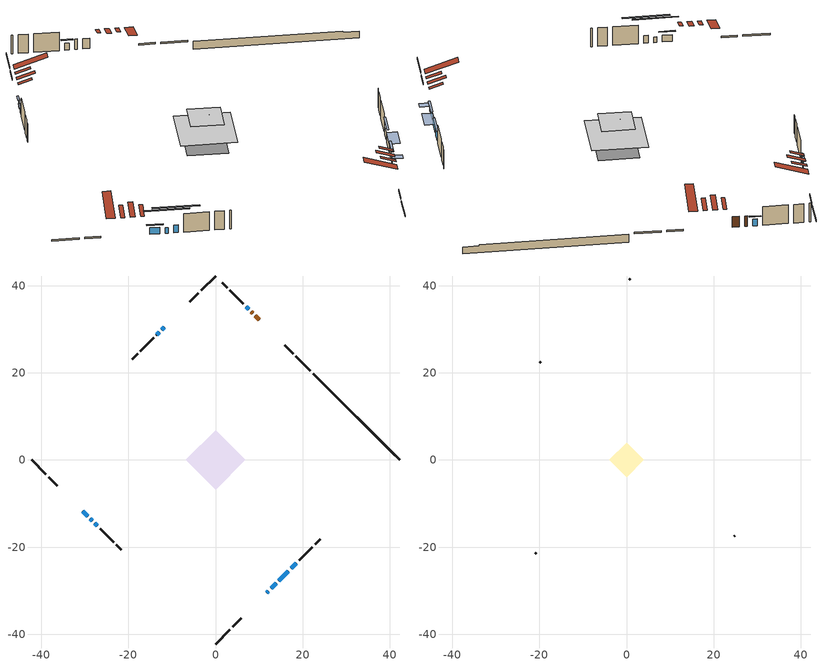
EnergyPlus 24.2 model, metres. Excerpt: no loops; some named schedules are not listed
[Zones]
conditioned space
 floor adiabatic (AdiabaticFloorConstruction): -6.77,0 0,6.77 6.77,0 0,-6.77 z1.53
 floor foundation (Slab1 construction): -4.96,0 0,4.96 4.96,0 0,-4.96 z-1.27
 wall outside (RimJoist1 construction): 0,-42.22 3.27,-38.95 / -42.22,0 -38.95,-3.27 / 0,42.22 -3.27,38.95 / 21.74,20.48 18.47,23.76 z0.31:0.61
 wall outside (RimJoist2 construction): 3.93,-38.3 5.88,-36.34 / -38.3,-3.93 -36.34,-5.88 / -3.93,38.3 -5.88,36.34 / 17.81,24.41 15.86,26.37 z0.31:0.61
 wall outside (AdiabaticWallConstruction 1): 10.01,32.21 9.15,33.07 / 8.5,33.73 8.24,33.99 z0.31:2.34
 wall outside (AdiabaticWallConstruction): 11.73,-30.49 12.09,-30.13 / -28.69,-13.54 -28.32,-13.9 z0.31:1.38; -30.49,-11.73 -29.34,-12.88 / 12.75,-29.48 13.9,-28.32 / 7.58,34.64 7.01,35.22 z0.31:1.63; 14.55,-27.67 16.71,-25.51 / 17.37,-24.86 18.52,-23.7 z0.31:1.83; -11.73,30.49 -12.31,29.92 / -27.67,-14.55 -27.09,-15.13 z0.31:1.84; -12.96,29.26 -13.54,28.68 z0.31:1.43
 wall outside (Wall1 construction): 19.17,-23.05 22.21,-20.01 / -26.44,-15.79 -23.4,-18.82 / -14.2,28.03 -17.23,24.99 / 6.35,35.87 3.32,38.91 z0.31:3.97
 wall outside (Wall2 construction): 22.87,-19.36 24.03,-18.19 / -22.74,-19.48 -21.58,-20.64 / -17.89,24.34 -19.05,23.17 / 2.66,39.56 1.49,40.73 z0.31:3.97
 wall foundation (FoundationWall1 construction): 22.4,19.83,-1.27 22.4,19.83,0.31 40.24,1.98,0.31 40.24,1.98,0.04 42.22,0,0.04 42.22,0,-1.27
 window (WindowConstruction 8): 11.73,-30.49 12.09,-30.13 z0.31:1.38
 window (WindowConstruction 5): -30.49,-11.73 -29.34,-12.88 z0.31:1.63
 window (WindowConstruction 6): 12.75,-29.48 13.9,-28.33 z0.31:1.63
 window (WindowConstruction 7): 7.58,34.64 7.01,35.22 z0.31:1.63
 window (WindowConstruction 9): -28.68,-13.54 -28.33,-13.9 z0.31:1.38
 window (WindowConstruction): 14.55,-27.67 16.71,-25.51 z0.31:1.83
 window (WindowConstruction 1): 17.37,-24.86 18.52,-23.71 z0.31:1.83
 window (WindowConstruction 2): -11.73,30.49 -12.31,29.92 z0.31:1.83
 window (WindowConstruction 3): -12.96,29.26 -13.54,28.68 z0.31:1.43
 window (WindowConstruction 4): -27.67,-14.55 -27.09,-15.13 z0.31:1.83
 door (Door): 10.01,32.21 9.15,33.07 z0.31:2.34
 door (Door 1): 8.5,33.73 8.24,33.98 z0.31:2.34
 ceiling adiabatic (AdiabaticFloorConstruction): 0,-6.77 6.77,0 0,6.77 -6.77,0 z1.53
 roof outside (Roof3 construction): 8.73,-33.49,3.97 6.91,-31.66,4.83 6.42,-32.14,4.83 8.25,-33.97,3.97; -33.49,-8.73,3.97 -31.66,-6.91,4.83 -32.14,-6.42,4.83 -33.97,-8.25,3.97; -8.73,33.49,3.97 -6.91,31.66,4.83 -6.42,32.14,4.83 -8.25,33.97,3.97; 13,29.22,3.97 11.18,27.39,4.83 11.66,26.91,4.83 13.49,28.74,3.97
 roof outside (Roof4 construction): 9.97,-32.25,3.97 7.78,-30.06,5 7.2,-30.64,5 9.39,-32.83,3.97; -32.25,-9.97,3.97 -30.06,-7.78,5 -30.64,-7.2,5 -32.83,-9.39,3.97; -9.97,32.25,3.97 -7.78,30.06,5 -7.2,30.64,5 -9.39,32.83,3.97; 11.77,30.45,3.97 9.58,28.26,5 10.16,27.68,5 12.35,29.88,3.97
 roof outside (Roof5 construction): 11.07,-31.15,3.97 9.38,-29.45,4.77 8.93,-29.9,4.77 10.63,-31.6,3.97; -31.15,-11.07,3.97 -29.45,-9.38,4.77 -29.9,-8.93,4.77 -31.6,-10.63,3.97; -11.07,31.15,3.97 -9.38,29.45,4.77 -8.93,29.9,4.77 -10.63,31.6,3.97; 10.67,31.56,3.97 8.97,29.86,4.77 9.41,29.41,4.77 11.11,31.11,3.97
attic - vented
 floor to conditioned space (Floor1 construction Reversed): -4,0 0,4 4,0 0,-4 z3.97
 floor to conditioned space (Floor2 construction Reversed): -0.96,0 0,0.96 0.96,0 0,-0.96 z3.97
 wall outside (Wall3 construction): 24.69,-17.54 24.87,-17.36 / -20.92,-21.3 -20.74,-21.48 / -19.71,22.51 -19.89,22.34 / 0.84,41.39 0.66,41.57 z0.31:3.97
 roof outside (Roof1 construction): 7.6,-34.63,3.97 3.59,-30.62,5.86 2.54,-31.68,5.86 6.54,-35.68,3.97; -34.63,-7.6,3.97 -30.62,-3.59,5.86 -31.68,-2.54,5.86 -35.68,-6.54,3.97; -7.6,34.63,3.97 -3.59,30.62,5.86 -2.54,31.68,5.86 -6.54,35.68,3.97; 14.14,28.08,3.97 10.14,24.07,5.86 11.19,23.02,5.86 15.2,27.02,3.97
shading: 12.3,-29.92 11.52,-30.7 12.81,-32 13.59,-31.21 z1.68; -28.91,-13.31 -30.92,-11.3 -31.13,-11.51 -29.12,-13.52 z2.24; 14.54,-27.68 12.1,-30.12 12.31,-30.33 14.75,-27.89 z2.54; 6.58,35.65 8.01,34.21 8.22,34.42 6.79,35.86 z2.24; -25.74,-16.49 -31.27,-10.95 -31.48,-11.16 -25.95,-16.7 z5.04; 16.92,-25.3 14.34,-27.88 15.64,-29.17 18.21,-26.59 z2.13; 19.38,-22.84 16.51,-25.72 16.72,-25.93 19.59,-23.05 z3.05; -12.52,29.71 -11.52,30.7 -11.73,30.91 -12.73,29.92 z2.13; -13.75,28.47 -12.75,29.47 -12.96,29.68 -13.96,28.68 z1.73; -24.5,-17.72 -30.26,-11.97 -30.47,-12.18 -24.72,-17.93 z5.49
[Building]
Building 1: Terrain=Suburbs
[Site:Location]
Quebec Intl AP_QC: Latitude {deg}=46.8; Longitude {deg}=-71.38; Time Zone {hr}=-5; Elevation {m}=74; Keep Site Location Information=Yes
[Site:GroundTemperature:Shallow]
0.0108218, -2.24938, -2.43038, -1.3578, 2.94801, 7.23376, 10.9493, 13.303, 13.5029, 11.5886, 7.96783, 3.81355
[Site:WaterMainsTemperature]
Calculation Method=Schedule; Temperature Schedule=mains temperature schedule
[Material] Roughness=Rough; Thermal Absorptance=0.9
Name | Thickness {m} | Conductivity {W/m-K} | Density {kg/m3} | Specific Heat {J/kg-K} | Solar Absorptance | Visible Absorptance
asphalt or fiberglass shingles | 0.00635 | 0.162714 | 1121.4 | 1465.45 | 0.4 | 0.4
ceiling loosefill ins | 0.254 | 0.0480833 | 16.02 | 1046.75 | 0.7 | 0.7
ceiling stud and cavity | 0.1397 | 0.232659 | 65.682 | 1177.47 | 0.7 | 0.7
ceiling stud and cavity 1 | 0.1397 | 0.0938901 | 65.682 | 1177.47 | 0.7 | 0.7
concrete 4.0 in. | 0.1016 | 1.803125 | 2242.8 | 837.4 | 0.7 | 0.7
concrete 8.0 in. | 0.2032 | 1.803125 | 2242.8 | 837.4 | 0.7 | 0.7
door material | 0.04445 | 0.053851 | 512.64 | 1214.23 | 0.7 | 0.7
exterior vertical ins | 0.0883892 | 0.029427 | 32.04 | 1214.23 | 0.7 | 0.7
floor covering | 0.0127 | 0.0433444 | 54.468 | 1339.84 | 0.6 | 0.6
floor rigid ins; wall rigid ins | 0.512978 | 0.029427 | 32.04 | 1214.23 | 0.7 | 0.7
floor stud and cavity | 0.1397 | 1.75129 | 37.0049 | 1207.88 | 0.7 | 0.7
furniture material conditioned space 1 | 0.1524 | 0.115458 | 640.8 | 1214.23 | 0.6 | 0.6
gypsum board | 0.0127 | 0.160291 | 801 | 837.4 | 0.6 | 0.6
gypsum board 1 | 0.0127 | 0.160291 | 801 | 837.4 | 0.7 | 0.7
osb sheathing 0.5 in. | 0.0127 | 0.115458 | 512.64 | 1214.23 | 0.7 | 0.7
osb sheathing 0.75 in. | 0.01905 | 0.115458 | 512.64 | 1214.23 | 0.7 | 0.7
osb sheathing 2.0 in. | 0.0508 | 0.115458 | 512.64 | 1214.23 | 0.7 | 0.7
rim joist rigid ins; roof rigid ins | 0.051816 | 0.029427 | 32.04 | 1214.23 | 0.7 | 0.7
rim joist stud and cavity | 0.0508 | 0.0371023 | 125.044 | 1163.47 | 0.6 | 0.6
rim joist stud and cavity 1 | 0.0508 | 0.137084 | 50.32683 | 1063.81 | 0.6 | 0.6
roof stud and cavity | 0.2032 | 0.136765 | 78.34581 | 1123.46 | 0.7 | 0.7
roof stud and cavity 1 | 0.2032 | 0.136603 | 78.34581 | 1123.46 | 0.7 | 0.7
roof stud and cavity 2 | 0.2032 | 0.45833 | 78.34581 | 1123.46 | 0.7 | 0.7
slab rigid ins | 0.0259096 | 0.029427 | 32.04 | 1214.23 | 0.7 | 0.7
wall stud and cavity | 0.1397 | 0.107797 | 139.0536 | 1170.24 | 0.7 | 0.7
wall stud and cavity 1 | 0.1397 | 0.105926 | 139.0536 | 1170.24 | 0.7 | 0.7
wall stud and cavity 2 | 0.0889 | 6.1454 | 50.32683 | 1063.81 | 0.6 | 0.6
wall stud and cavity 3 | 0.0889 | 0.380278 | 52.3479 | 1209.89 | 0.7 | 0.7
wall stud and cavity 4 | 0.0889 | 0.391764 | 83.0341 | 1211.67 | 0.7 | 0.7
wood siding | 0.0254 | 0.102417 | 544.68 | 1172.36 | 0.4 | 0.4
wood siding 1 | 0.00254 | 0.102417 | 544.68 | 1172.36 | 0.4 | 0.4
wood siding 2; wood siding 3; wood siding 4 | 0.0254 | 0.102417 | 544.68 | 1172.36 | 0.7 | 0.7
[WindowMaterial:SimpleGlazingSystem]
Name | U-Factor {W/m2-K} | Solar Heat Gain Coefficient
WindowMaterial | 2.78903 | 0.63
WindowMaterial 1 | 2.84241 | 0.58
WindowMaterial 2 | 2.85944 | 0.56
WindowMaterial 3 | 2.95767 | 0.57
WindowMaterial 4 | 2.881585 | 0.6
[Construction]
AdiabaticFloorConstruction: floor stud and cavity, floor rigid ins, osb sheathing 0.75 in., floor covering
AdiabaticWallConstruction: wood siding 3, wall rigid ins, wall stud and cavity 3, gypsum board
AdiabaticWallConstruction 1: wood siding 4, wall rigid ins, wall stud and cavity 3, gypsum board
Door; Door 1: door material
Floor1 construction Reversed: gypsum board, ceiling stud and cavity, ceiling loosefill ins
Floor2 construction Reversed: gypsum board, ceiling stud and cavity 1
FoundationWall1 construction: concrete 8.0 in., gypsum board 1
furniture construction conditioned space 1: furniture material conditioned space 1
PartitionWallConstruction: gypsum board, wall stud and cavity 4, gypsum board
RimJoist1 construction: wood siding 2, rim joist rigid ins, osb sheathing 2.0 in., rim joist stud and cavity
RimJoist2 construction: wood siding 2, rim joist stud and cavity 1
Roof1 construction: asphalt or fiberglass shingles
Roof3 construction: asphalt or fiberglass shingles, osb sheathing 0.75 in., roof stud and cavity, gypsum board
Roof4 construction: asphalt or fiberglass shingles, osb sheathing 0.75 in., roof stud and cavity 1, gypsum board
Roof5 construction: asphalt or fiberglass shingles, roof rigid ins, osb sheathing 0.75 in., roof stud and cavity 2, gypsum board
Slab1 construction: slab rigid ins, concrete 4.0 in.
Wall1 construction: wood siding, osb sheathing 0.5 in., wall stud and cavity, gypsum board
Wall2 construction: wood siding, osb sheathing 0.5 in., wall stud and cavity 1, gypsum board
Wall3 construction: wood siding 1, wall stud and cavity 2
WindowConstruction: WindowMaterial
WindowConstruction 1; WindowConstruction 2; WindowConstruction 4: WindowMaterial 1
WindowConstruction 3: WindowMaterial 2
WindowConstruction 5; WindowConstruction 6; WindowConstruction 7: WindowMaterial 3
WindowConstruction 8; WindowConstruction 9: WindowMaterial 4
[Zone] Multiplier=1; Part of Total Floor Area=Yes
Name | Volume {m3}
attic - vented | 10.366
conditioned space | 318.3
[Space]
Name | Zone | Volume {m3}
attic - vented 1 | attic - vented | 10.366
conditioned space 1 | conditioned space | 318.3
[ZoneInfiltration:EffectiveLeakageArea]
infil attic - vented 1: Zone or Space=attic - vented 1; Schedule=Always On Discrete; Effective Air Leakage Area {cm2}=1248.74; Stack Coefficient=0.000385638; Wind Coefficient=1.32681e-05
[ZoneMixing]
whole house fan mix: Zone or Space=attic - vented; Schedule=Always On Continuous; Design Flow Rate Calculation Method=Flow/Zone; Design Flow Rate {m3/s}=0; Source Zone or Space=conditioned space
[SurfaceProperty:ExposedFoundationPerimeter]
Slab1: Exposed Perimeter Calculation Method=TotalExposedPerimeter; Total Exposed Perimeter {m}=28.04
[InternalMass] Zone or ZoneList=conditioned space; Space or SpaceList=conditioned space 1
Name | Construction | Surface Area {m2}
furniture mass conditioned space 1 | furniture construction conditioned space 1 | 56.3762
partition wall mass | PartitionWallConstruction | 140.94
[Lights]
interior lighting: Zone or ZoneList or Space or SpaceList=conditioned space 1; Schedule=interior lighting schedule; Design Level Calculation Method=LightingLevel; Lighting Level {W}=343.2; Return Air Fraction=0; Fraction Radiant=0.6; Fraction Visible=0.2; Fraction Replaceable=1
[People]
occupants: Zone or ZoneList or Space or SpaceList=conditioned space 1; Number of People Schedule=occupants schedule; Number of People Calculation Method=People; Number of People=3; Fraction Radiant=0.314171; Sensible Heat Fraction=0.56303; Activity Level Schedule=occupants activity schedule; Carbon Dioxide Generation Rate {m3/s-W}=0; Enable ASHRAE 55 Comfort Warnings=No; Mean Radiant Temperature Calculation Type=EnclosureAveraged
[ElectricEquipment] Zone or ZoneList or Space or SpaceList=conditioned space 1; Design Level Calculation Method=EquipmentLevel
Name | Schedule | Design Level {W} | Fraction Latent | Fraction Radiant | Fraction Lost
clothes dryer | clothes dryer schedule | 140.772 | 0.015 | 0.081 | 0.85
clothes washer | clothes washer schedule | 32.1985 | 0.03 | 0.162 | 0.7
cooking range | cooking range schedule | 215.147 | 0.08 | 0.432 | 0.2
dishwasher | dishwasher schedule | 66.8632 | 0.3 | 0.18 | 0.4
fridge | fridge schedule | 72.9452 | 0 | 0.6 | 0
mech vent bath fan 0 | mech vent bath fan 0 schedule | 25.1 | 0 | 0 | 1
mech vent house fan | mech vent house fan schedule | 0.95 | 0 | 0 | 1
mech vent house fan cfis | mech vent house fan cfis schedule | 0 | 0 | 0 | 0
mech vent range fan 0 | mech vent range fan 0 schedule | 57 | 0 | 0 | 1
misc plug loads | misc plug loads schedule | 494.7 | 0.045 | 0.513 | 0.1
whole house fan | Always On Discrete | 0 | 0 | 0 | 1
[OtherEquipment] Zone or ZoneList or Space or SpaceList=conditioned space 1; Design Level Calculation Method=EquipmentLevel
Name | Fuel Type | Schedule | Design Level {W} | Fraction Latent | Fraction Radiant | Fraction Lost
clothes dryer 1 | Electricity | clothes dryer schedule | 0 | 0.015 | 0.081 | 0.85
cooking range 1 | Electricity | cooking range schedule | 0 | 0.08 | 0.432 | 0.2
general water use latent | None | general water use schedule | 62.594 | 1 | 0 | 0
general water use sensible | None | general water use schedule | -61.6891 | 0 | 0.6 | 0
mech vent house fan latent load | None | Always On Discrete | 0 | 1 | 0 | 0
mech vent house fan sensible load | None | Always On Discrete | 0 | 0 | 0 | 0
water heater energy adjustment1 | Electricity | Always On Discrete | 0.01 | 0 | 0 | 1
[ZoneInfiltration:DesignFlowRate] Zone or ZoneList or Space or SpaceList=conditioned space 1; Schedule=Always On Discrete; Design Flow Rate Calculation Method=Flow/Zone; Design Flow Rate {m3/s}=0
infil flow; natural vent flow; whole house fan flow
[Foundation:Kiva]
Foundation Kiva 1: Initial Indoor Air Temperature {C}=18; Wall Height Above Grade {m}=0.309982; Wall Depth Below Slab {m}=0.2032; Custom Block Material Name 1=exterior vertical ins; Custom Block Depth 1 {m}=1.57999; Custom Block X Position 1 {m}=0.2159; Custom Block Z Position 1 {m}=0
[Foundation:Kiva:Settings]
Soil Conductivity {W/m-K}=0.849921; Soil Density {kg/m3}=1842.3; Soil Specific Heat {J/kg-K}=418.7; Ground Solar Absorptivity=0.9; Ground Thermal Absorptivity=0.9; Ground Surface Roughness {m}=0.03; Far-Field Width {m}=40; Deep-Ground Boundary Condition=ZeroFlux; Deep-Ground Depth {m}=40; Minimum Cell Dimension {m}=0.2; Maximum Cell Growth Coefficient=3; Simulation Timestep=Timestep
[Exterior:Lights]
exterior lighting: Schedule=exterior lighting schedule; Design Level {W}=75.6
[Schedule:Constant]
Name | Hourly Value
Always On Continuous; mech vent house fan schedule; mech vent house fan cfis schedule; Always On Discrete | 1
occupants activity schedule | 117.228
fridge schedule | 0
[Schedule:Week:Daily]
interior lighting schedule Week Rule - Jan1-Jan27: interior lighting schedule day, interior lighting schedule day, interior lighting schedule day, interior lighting schedule day, interior lighting schedule day, interior lighting schedule day, interior lighting schedule day, interior lighting schedule default day, interior lighting schedule default day, interior lighting schedule default day, interior lighting schedule default day, interior lighting schedule default day
interior lighting schedule Week Rule - Jan28-Feb3: interior lighting schedule day, interior lighting schedule day, interior lighting schedule day, interior lighting schedule day, interior lighting schedule day 1, interior lighting schedule day 1, interior lighting schedule day 1, interior lighting schedule default day, interior lighting schedule default day, interior lighting schedule default day, interior lighting schedule default day, interior lighting schedule default day
interior lighting schedule Week Rule - Feb4-Feb24: interior lighting schedule day 1, interior lighting schedule day 1, interior lighting schedule day 1, interior lighting schedule day 1, interior lighting schedule day 1, interior lighting schedule day 1, interior lighting schedule day 1, interior lighting schedule default day, interior lighting schedule default day, interior lighting schedule default day, interior lighting schedule default day, interior lighting schedule default day
interior lighting schedule Week Rule - Feb25-Mar3: interior lighting schedule day 1, interior lighting schedule day 1, interior lighting schedule day 1, interior lighting schedule day 1, interior lighting schedule day 2, interior lighting schedule day 2, interior lighting schedule day 2, interior lighting schedule default day, interior lighting schedule default day, interior lighting schedule default day, interior lighting schedule default day, interior lighting schedule default day
interior lighting schedule Week Rule - Mar4-Mar31: interior lighting schedule day 2, interior lighting schedule day 2, interior lighting schedule day 2, interior lighting schedule day 2, interior lighting schedule day 2, interior lighting schedule day 2, interior lighting schedule day 2, interior lighting schedule default day, interior lighting schedule default day, interior lighting schedule default day, interior lighting schedule default day, interior lighting schedule default day
interior lighting schedule Week Rule - Apr1-Apr28: interior lighting schedule day 3, interior lighting schedule day 3, interior lighting schedule day 3, interior lighting schedule day 3, interior lighting schedule day 3, interior lighting schedule day 3, interior lighting schedule day 3, interior lighting schedule default day, interior lighting schedule default day, interior lighting schedule default day, interior lighting schedule default day, interior lighting schedule default day
interior lighting schedule Week Rule - Apr29-May5: interior lighting schedule day 3, interior lighting schedule day 3, interior lighting schedule day 4, interior lighting schedule day 4, interior lighting schedule day 4, interior lighting schedule day 4, interior lighting schedule day 4, interior lighting schedule default day, interior lighting schedule default day, interior lighting schedule default day, interior lighting schedule default day, interior lighting schedule default day
interior lighting schedule Week Rule - May6-May26: interior lighting schedule day 4, interior lighting schedule day 4, interior lighting schedule day 4, interior lighting schedule day 4, interior lighting schedule day 4, interior lighting schedule day 4, interior lighting schedule day 4, interior lighting schedule default day, interior lighting schedule default day, interior lighting schedule default day, interior lighting schedule default day, interior lighting schedule default day
interior lighting schedule Week Rule - May27-Jun2: interior lighting schedule day 4, interior lighting schedule day 4, interior lighting schedule day 4, interior lighting schedule day 4, interior lighting schedule day 4, interior lighting schedule day 5, interior lighting schedule day 5, interior lighting schedule default day, interior lighting schedule default day, interior lighting schedule default day, interior lighting schedule default day, interior lighting schedule default day
interior lighting schedule Week Rule - Jun3-Jun30: interior lighting schedule day 5, interior lighting schedule day 5, interior lighting schedule day 5, interior lighting schedule day 5, interior lighting schedule day 5, interior lighting schedule day 5, interior lighting schedule day 5, interior lighting schedule default day, interior lighting schedule default day, interior lighting schedule default day, interior lighting schedule default day, interior lighting schedule default day
interior lighting schedule Week Rule - Jul1-Jul28: interior lighting schedule day 6, interior lighting schedule day 6, interior lighting schedule day 6, interior lighting schedule day 6, interior lighting schedule day 6, interior lighting schedule day 6, interior lighting schedule day 6, interior lighting schedule default day, interior lighting schedule default day, interior lighting schedule default day, interior lighting schedule default day, interior lighting schedule default day
interior lighting schedule Week Rule - Jul29-Aug4: interior lighting schedule day 6, interior lighting schedule day 6, interior lighting schedule day 6, interior lighting schedule day 7, interior lighting schedule day 7, interior lighting schedule day 7, interior lighting schedule day 7, interior lighting schedule default day, interior lighting schedule default day, interior lighting schedule default day, interior lighting schedule default day, interior lighting schedule default day
interior lighting schedule Week Rule - Aug5-Aug25: interior lighting schedule day 7, interior lighting schedule day 7, interior lighting schedule day 7, interior lighting schedule day 7, interior lighting schedule day 7, interior lighting schedule day 7, interior lighting schedule day 7, interior lighting schedule default day, interior lighting schedule default day, interior lighting schedule default day, interior lighting schedule default day, interior lighting schedule default day
interior lighting schedule Week Rule - Aug26-Sep1: interior lighting schedule day 7, interior lighting schedule day 7, interior lighting schedule day 7, interior lighting schedule day 7, interior lighting schedule day 7, interior lighting schedule day 7, interior lighting schedule day 8, interior lighting schedule default day, interior lighting schedule default day, interior lighting schedule default day, interior lighting schedule default day, interior lighting schedule default day
interior lighting schedule Week Rule - Sep2-Sep29: interior lighting schedule day 8, interior lighting schedule day 8, interior lighting schedule day 8, interior lighting schedule day 8, interior lighting schedule day 8, interior lighting schedule day 8, interior lighting schedule day 8, interior lighting schedule default day, interior lighting schedule default day, interior lighting schedule default day, interior lighting schedule default day, interior lighting schedule default day
interior lighting schedule Week Rule - Sep30-Oct6: interior lighting schedule day 8, interior lighting schedule day 9, interior lighting schedule day 9, interior lighting schedule day 9, interior lighting schedule day 9, interior lighting schedule day 9, interior lighting schedule day 9, interior lighting schedule default day, interior lighting schedule default day, interior lighting schedule default day, interior lighting schedule default day, interior lighting schedule default day
interior lighting schedule Week Rule - Oct7-Oct27: interior lighting schedule day 9, interior lighting schedule day 9, interior lighting schedule day 9, interior lighting schedule day 9, interior lighting schedule day 9, interior lighting schedule day 9, interior lighting schedule day 9, interior lighting schedule default day, interior lighting schedule default day, interior lighting schedule default day, interior lighting schedule default day, interior lighting schedule default day
interior lighting schedule Week Rule - Oct28-Nov3: interior lighting schedule day 9, interior lighting schedule day 9, interior lighting schedule day 9, interior lighting schedule day 9, interior lighting schedule day 10, interior lighting schedule day 10, interior lighting schedule day 10, interior lighting schedule default day, interior lighting schedule default day, interior lighting schedule default day, interior lighting schedule default day, interior lighting schedule default day
interior lighting schedule Week Rule - Nov4-Nov24: interior lighting schedule day 10, interior lighting schedule day 10, interior lighting schedule day 10, interior lighting schedule day 10, interior lighting schedule day 10, interior lighting schedule day 10, interior lighting schedule day 10, interior lighting schedule default day, interior lighting schedule default day, interior lighting schedule default day, interior lighting schedule default day, interior lighting schedule default day
interior lighting schedule Week Rule - Nov25-Dec1: interior lighting schedule day 10, interior lighting schedule day 10, interior lighting schedule day 10, interior lighting schedule day 10, interior lighting schedule day 10, interior lighting schedule day 10, interior lighting schedule day 11, interior lighting schedule default day, interior lighting schedule default day, interior lighting schedule default day, interior lighting schedule default day, interior lighting schedule default day
interior lighting schedule Week Rule - Dec2-Dec31: interior lighting schedule day 11, interior lighting schedule day 11, interior lighting schedule day 11, interior lighting schedule day 11, interior lighting schedule day 11, interior lighting schedule day 11, interior lighting schedule day 11, interior lighting schedule default day, interior lighting schedule default day, interior lighting schedule default day, interior lighting schedule default day, interior lighting schedule default day
occupants schedule Week Rule - Jan1-Dec31: occupants schedule day, occupants schedule day, occupants schedule day, occupants schedule day, occupants schedule day, occupants schedule day, occupants schedule day, occupants schedule default day, occupants schedule default day, occupants schedule default day, occupants schedule default day, occupants schedule default day
clothes dryer schedule Week Rule - Jan1-Dec31: clothes dryer schedule day, clothes dryer schedule day, clothes dryer schedule day, clothes dryer schedule day, clothes dryer schedule day, clothes dryer schedule day, clothes dryer schedule day, clothes dryer schedule default day, clothes dryer schedule default day, clothes dryer schedule default day, clothes dryer schedule default day, clothes dryer schedule default day
clothes washer schedule Week Rule - Jan1-Dec31: clothes washer schedule day, clothes washer schedule day, clothes washer schedule day, clothes washer schedule day, clothes washer schedule day, clothes washer schedule day, clothes washer schedule day, clothes washer schedule default day, clothes washer schedule default day, clothes washer schedule default day, clothes washer schedule default day, clothes washer schedule default day
cooking range schedule Week Rule - Jan1-Dec31: cooking range schedule day, cooking range schedule day, cooking range schedule day, cooking range schedule day, cooking range schedule day, cooking range schedule day, cooking range schedule day, cooking range schedule default day, cooking range schedule default day, cooking range schedule default day, cooking range schedule default day, cooking range schedule default day
dishwasher schedule Week Rule - Jan1-Dec31: dishwasher schedule day, dishwasher schedule day, dishwasher schedule day, dishwasher schedule day, dishwasher schedule day, dishwasher schedule day, dishwasher schedule day, dishwasher schedule default day, dishwasher schedule default day, dishwasher schedule default day, dishwasher schedule default day, dishwasher schedule default day
mech vent bath fan 0 schedule Week Rule - Jan1-Dec31: mech vent bath fan 0 schedule day, mech vent bath fan 0 schedule day, mech vent bath fan 0 schedule day, mech vent bath fan 0 schedule day, mech vent bath fan 0 schedule day, mech vent bath fan 0 schedule day, mech vent bath fan 0 schedule day, mech vent bath fan 0 schedule default day, mech vent bath fan 0 schedule default day, mech vent bath fan 0 schedule default day, mech vent bath fan 0 schedule default day, mech vent bath fan 0 schedule default day
mech vent range fan 0 schedule Week Rule - Jan1-Dec31: mech vent range fan 0 schedule day, mech vent range fan 0 schedule day, mech vent range fan 0 schedule day, mech vent range fan 0 schedule day, mech vent range fan 0 schedule day, mech vent range fan 0 schedule day, mech vent range fan 0 schedule day, mech vent range fan 0 schedule default day, mech vent range fan 0 schedule default day, mech vent range fan 0 schedule default day, mech vent range fan 0 schedule default day, mech vent range fan 0 schedule default day
misc plug loads schedule Week Rule - Jan1-Dec31: misc plug loads schedule day, misc plug loads schedule day, misc plug loads schedule day, misc plug loads schedule day, misc plug loads schedule day, misc plug loads schedule day, misc plug loads schedule day, misc plug loads schedule default day, misc plug loads schedule default day, misc plug loads schedule default day, misc plug loads schedule default day, misc plug loads schedule default day
general water use schedule Week Rule - Jan1-Dec31: general water use schedule day, general water use schedule day, general water use schedule day, general water use schedule day, general water use schedule day, general water use schedule day, general water use schedule day, general water use schedule default day, general water use schedule default day, general water use schedule default day, general water use schedule default day, general water use schedule default day
exterior lighting schedule Week Rule - Jan1-Jan27: exterior lighting schedule day, exterior lighting schedule day, exterior lighting schedule day, exterior lighting schedule day, exterior lighting schedule day, exterior lighting schedule day, exterior lighting schedule day, exterior lighting schedule default day, exterior lighting schedule default day, exterior lighting schedule default day, exterior lighting schedule default day, exterior lighting schedule default day
exterior lighting schedule Week Rule - Jan28-Feb3: exterior lighting schedule day, exterior lighting schedule day, exterior lighting schedule day, exterior lighting schedule day, exterior lighting schedule day 1, exterior lighting schedule day 1, exterior lighting schedule day 1, exterior lighting schedule default day, exterior lighting schedule default day, exterior lighting schedule default day, exterior lighting schedule default day, exterior lighting schedule default day
exterior lighting schedule Week Rule - Feb4-Feb24: exterior lighting schedule day 1, exterior lighting schedule day 1, exterior lighting schedule day 1, exterior lighting schedule day 1, exterior lighting schedule day 1, exterior lighting schedule day 1, exterior lighting schedule day 1, exterior lighting schedule default day, exterior lighting schedule default day, exterior lighting schedule default day, exterior lighting schedule default day, exterior lighting schedule default day
exterior lighting schedule Week Rule - Feb25-Mar3: exterior lighting schedule day 1, exterior lighting schedule day 1, exterior lighting schedule day 1, exterior lighting schedule day 1, exterior lighting schedule day 2, exterior lighting schedule day 2, exterior lighting schedule day 2, exterior lighting schedule default day, exterior lighting schedule default day, exterior lighting schedule default day, exterior lighting schedule default day, exterior lighting schedule default day
exterior lighting schedule Week Rule - Mar4-Mar31: exterior lighting schedule day 2, exterior lighting schedule day 2, exterior lighting schedule day 2, exterior lighting schedule day 2, exterior lighting schedule day 2, exterior lighting schedule day 2, exterior lighting schedule day 2, exterior lighting schedule default day, exterior lighting schedule default day, exterior lighting schedule default day, exterior lighting schedule default day, exterior lighting schedule default day
exterior lighting schedule Week Rule - Apr1-Apr28: exterior lighting schedule day 3, exterior lighting schedule day 3, exterior lighting schedule day 3, exterior lighting schedule day 3, exterior lighting schedule day 3, exterior lighting schedule day 3, exterior lighting schedule day 3, exterior lighting schedule default day, exterior lighting schedule default day, exterior lighting schedule default day, exterior lighting schedule default day, exterior lighting schedule default day
exterior lighting schedule Week Rule - Apr29-May5: exterior lighting schedule day 3, exterior lighting schedule day 3, exterior lighting schedule day 4, exterior lighting schedule day 4, exterior lighting schedule day 4, exterior lighting schedule day 4, exterior lighting schedule day 4, exterior lighting schedule default day, exterior lighting schedule default day, exterior lighting schedule default day, exterior lighting schedule default day, exterior lighting schedule default day
exterior lighting schedule Week Rule - May6-May26: exterior lighting schedule day 4, exterior lighting schedule day 4, exterior lighting schedule day 4, exterior lighting schedule day 4, exterior lighting schedule day 4, exterior lighting schedule day 4, exterior lighting schedule day 4, exterior lighting schedule default day, exterior lighting schedule default day, exterior lighting schedule default day, exterior lighting schedule default day, exterior lighting schedule default day
exterior lighting schedule Week Rule - May27-Jun2: exterior lighting schedule day 4, exterior lighting schedule day 4, exterior lighting schedule day 4, exterior lighting schedule day 4, exterior lighting schedule day 4, exterior lighting schedule day 5, exterior lighting schedule day 5, exterior lighting schedule default day, exterior lighting schedule default day, exterior lighting schedule default day, exterior lighting schedule default day, exterior lighting schedule default day
exterior lighting schedule Week Rule - Jun3-Jun30: exterior lighting schedule day 5, exterior lighting schedule day 5, exterior lighting schedule day 5, exterior lighting schedule day 5, exterior lighting schedule day 5, exterior lighting schedule day 5, exterior lighting schedule day 5, exterior lighting schedule default day, exterior lighting schedule default day, exterior lighting schedule default day, exterior lighting schedule default day, exterior lighting schedule default day
exterior lighting schedule Week Rule - Jul1-Jul28: exterior lighting schedule day 6, exterior lighting schedule day 6, exterior lighting schedule day 6, exterior lighting schedule day 6, exterior lighting schedule day 6, exterior lighting schedule day 6, exterior lighting schedule day 6, exterior lighting schedule default day, exterior lighting schedule default day, exterior lighting schedule default day, exterior lighting schedule default day, exterior lighting schedule default day
exterior lighting schedule Week Rule - Jul29-Aug4: exterior lighting schedule day 6, exterior lighting schedule day 6, exterior lighting schedule day 6, exterior lighting schedule day 7, exterior lighting schedule day 7, exterior lighting schedule day 7, exterior lighting schedule day 7, exterior lighting schedule default day, exterior lighting schedule default day, exterior lighting schedule default day, exterior lighting schedule default day, exterior lighting schedule default day
[Schedule:Year]
interior lighting schedule: interior lighting schedule Week Rule - Jan1-Jan27, 1, 1, 1, 27, interior lighting schedule Week Rule - Jan28-Feb3, 1, 28, 2, 3, interior lighting schedule Week Rule - Feb4-Feb24, 2, 4, 2, 24, interior lighting schedule Week Rule - Feb25-Mar3, 2, 25, 3, 3, interior lighting schedule Week Rule - Mar4-Mar31, 3, 4, 3, 31, interior lighting schedule Week Rule - Apr1-Apr28, 4, 1, 4, 28, interior lighting schedule Week Rule - Apr29-May5, 4, 29, 5, 5, interior lighting schedule Week Rule - May6-May26, 5, 6, 5, 26, interior lighting schedule Week Rule - May27-Jun2, 5, 27, 6, 2, interior lighting schedule Week Rule - Jun3-Jun30, 6, 3, 6, 30, interior lighting schedule Week Rule - Jul1-Jul28, 7, 1, 7, 28, interior lighting schedule Week Rule - Jul29-Aug4, 7, 29, 8, 4, interior lighting schedule Week Rule - Aug5-Aug25, 8, 5, 8, 25, interior lighting schedule Week Rule - Aug26-Sep1, 8, 26, 9, 1, interior lighting schedule Week Rule - Sep2-Sep29, 9, 2, 9, 29, interior lighting schedule Week Rule - Sep30-Oct6, 9, 30, 10, 6, interior lighting schedule Week Rule - Oct7-Oct27, 10, 7, 10, 27, interior lighting schedule Week Rule - Oct28-Nov3, 10, 28, 11, 3, interior lighting schedule Week Rule - Nov4-Nov24, 11, 4, 11, 24, interior lighting schedule Week Rule - Nov25-Dec1, 11, 25, 12, 1, interior lighting schedule Week Rule - Dec2-Dec31, 12, 2, 12, 31
occupants schedule: occupants schedule Week Rule - Jan1-Dec31, 1, 1, 12, 31
clothes dryer schedule: clothes dryer schedule Week Rule - Jan1-Dec31, 1, 1, 12, 31
clothes washer schedule: clothes washer schedule Week Rule - Jan1-Dec31, 1, 1, 12, 31
cooking range schedule: cooking range schedule Week Rule - Jan1-Dec31, 1, 1, 12, 31
dishwasher schedule: dishwasher schedule Week Rule - Jan1-Dec31, 1, 1, 12, 31
mech vent bath fan 0 schedule: mech vent bath fan 0 schedule Week Rule - Jan1-Dec31, 1, 1, 12, 31
mech vent range fan 0 schedule: mech vent range fan 0 schedule Week Rule - Jan1-Dec31, 1, 1, 12, 31
misc plug loads schedule: misc plug loads schedule Week Rule - Jan1-Dec31, 1, 1, 12, 31
general water use schedule: general water use schedule Week Rule - Jan1-Dec31, 1, 1, 12, 31
exterior lighting schedule: exterior lighting schedule Week Rule - Jan1-Jan27, 1, 1, 1, 27, exterior lighting schedule Week Rule - Jan28-Feb3, 1, 28, 2, 3, exterior lighting schedule Week Rule - Feb4-Feb24, 2, 4, 2, 24, exterior lighting schedule Week Rule - Feb25-Mar3, 2, 25, 3, 3, exterior lighting schedule Week Rule - Mar4-Mar31, 3, 4, 3, 31, exterior lighting schedule Week Rule - Apr1-Apr28, 4, 1, 4, 28, exterior lighting schedule Week Rule - Apr29-May5, 4, 29, 5, 5, exterior lighting schedule Week Rule - May6-May26, 5, 6, 5, 26, exterior lighting schedule Week Rule - May27-Jun2, 5, 27, 6, 2, exterior lighting schedule Week Rule - Jun3-Jun30, 6, 3, 6, 30, exterior lighting schedule Week Rule - Jul1-Jul28, 7, 1, 7, 28, exterior lighting schedule Week Rule - Jul29-Aug4, 7, 29, 8, 4, exterior lighting schedule Week Rule - Aug5-Aug25, 8, 5, 8, 25, exterior lighting schedule Week Rule - Aug26-Sep1, 8, 26, 9, 1, exterior lighting schedule Week Rule - Sep2-Sep29, 9, 2, 9, 29, exterior lighting schedule Week Rule - Sep30-Oct6, 9, 30, 10, 6, exterior lighting schedule Week Rule - Oct7-Oct27, 10, 7, 10, 27, exterior lighting schedule Week Rule - Oct28-Nov3, 10, 28, 11, 3, exterior lighting schedule Week Rule - Nov4-Nov24, 11, 4, 11, 24, exterior lighting schedule Week Rule - Nov25-Dec1, 11, 25, 12, 1, exterior lighting schedule Week Rule - Dec2-Dec31, 12, 2, 12, 31
[Schedule:Compact]
mains temperature schedule: Through: 01/01, For: AllDays, Until: 24:00, 5.175, Through: 01/02, For: AllDays, Until: 24:00, 5.10167, Through: 01/03, For: AllDays, Until: 24:00, 5.02889, Through: 01/04, For: AllDays, Until: 24:00, 4.95778, Through: 01/05, For: AllDays, Until: 24:00, 4.88778, Through: 01/06, For: AllDays, Until: 24:00, 4.81833, Through: 01/07, For: AllDays, Until: 24:00, 4.75056, Through: 01/08, For: AllDays, Until: 24:00, 4.68389, Through: 01/09, For: AllDays, Until: 24:00, 4.61833, Through: 01/10, For: AllDays, Until: 24:00, 4.55389, Through: 01/11, For: AllDays, Until: 24:00, 4.49056, Through: 01/12, For: AllDays, Until: 24:00, 4.42889, Through: 01/13, For: AllDays, Until: 24:00, 4.36778, Through: 01/14, For: AllDays, Until: 24:00, 4.30889, Through: 01/15, For: AllDays, Until: 24:00, 4.25056, Through: 01/16, For: AllDays, Until: 24:00, 4.19389, Through: 01/17, For: AllDays, Until: 24:00, 4.13833, Through: 01/18, For: AllDays, Until: 24:00, 4.08444, Through: 01/19, For: AllDays, Until: 24:00, 4.03167, Through: 01/20, For: AllDays, Until: 24:00, 3.98056, Through: 01/21, For: AllDays, Until: 24:00, 3.93056, Through: 01/22, For: AllDays, Until: 24:00, 3.88222, Through: 01/23, For: AllDays, Until: 24:00, 3.835, Through: 01/24, For: AllDays, Until: 24:00, 3.78944, Through: 01/25, For: AllDays, Until: 24:00, 3.74556, Through: 01/26, For: AllDays, Until: 24:00, 3.70278, Through: 01/27, For: AllDays, Until: 24:00, 3.66167, Through: 01/28, For: AllDays, Until: 24:00, 3.62167, Through: 01/29, For: AllDays, Until: 24:00, 3.58389, Through: 01/30, For: AllDays, Until: 24:00, 3.54722, Through: 01/31, For: AllDays, Until: 24:00, 3.51167, Through: 02/01, For: AllDays, Until: 24:00, 3.47833, Through: 02/02, For: AllDays, Until: 24:00, 3.44611, Through: 02/03, For: AllDays, Until: 24:00, 3.41556, Through: 02/04, For: AllDays, Until: 24:00, 3.38667, Through: 02/05, For: AllDays, Until: 24:00, 3.35944, Through: 02/06, For: AllDays, Until: 24:00, 3.33389, Through: 02/07, For: AllDays, Until: 24:00, 3.30944, Through: 02/08, For: AllDays, Until: 24:00, 3.28667, Through: 02/09, For: AllDays, Until: 24:00, 3.26611, Through: 02/10, For: AllDays, Until: 24:00, 3.24667, Through: 02/11, For: AllDays, Until: 24:00, 3.22889, Through: 02/12, For: AllDays, Until: 24:00, 3.21278, Through: 02/13, For: AllDays, Until: 24:00, 3.19833, Through: 02/14, For: AllDays, Until: 24:00, 3.18556, Through: 02/15, For: AllDays, Until: 24:00, 3.17389, Through: 02/16, For: AllDays, Until: 24:00, 3.16444, Through: 02/17, For: AllDays, Until: 24:00, 3.15667, Through: 02/18, For: AllDays, Until: 24:00, 3.15056, Through: 02/19, For: AllDays, Until: 24:00, 3.14556, Through: 02/20, For: AllDays, Until: 24:00, 3.14278, Through: 02/21, For: AllDays, Until: 24:00, 3.14111, Through: 02/22, For: AllDays, Until: 24:00, 3.14167, Through: 02/23, For: AllDays, Until: 24:00, 3.14333, Through: 02/24, For: AllDays, Until: 24:00, 3.14722, Through: 02/25, For: AllDays, Until: 24:00, 3.15222, Through: 02/26, For: AllDays, Until: 24:00, 3.15944, Through: 02/27, For: AllDays, Until: 24:00, 3.16778, Through: 02/28, For: AllDays, Until: 24:00, 3.17778, Through: 03/01, For: AllDays, Until: 24:00, 3.18944, Through: 03/02, For: AllDays, Until: 24:00, 3.20333, Through: 03/03, For: AllDays, Until: 24:00, 3.21833, Through: 03/04, For: AllDays, Until: 24:00, 3.235, Through: 03/05, For: AllDays, Until: 24:00, 3.25333, Through: 03/06, For: AllDays, Until: 24:00, 3.27333, Through: 03/07, For: AllDays, Until: 24:00, 3.29444, Through: 03/08, For: AllDays, Until: 24:00, 3.31778, Through: 03/09, For: AllDays, Until: 24:00, 3.34222, Through: 03/10, For: AllDays, Until: 24:00, 3.36889, Through: 03/11, For: AllDays, Until: 24:00, 3.39667, Through: 03/12, For: AllDays, Until: 24:00, 3.42611, Through: 03/13, For: AllDays, Until: 24:00, 3.45722, Through: 03/14, For: AllDays, Until: 24:00, 3.49, Through: 03/15, For: AllDays, Until: 24:00, 3.52389, Through: 03/16, For: AllDays, Until: 24:00, 3.55944, Through: 03/17, For: AllDays, Until: 24:00, 3.59667, Through: 03/18, For: AllDays, Until: 24:00, 3.63556, Through: 03/19, For: AllDays, Until: 24:00, 3.67556, Through: 03/20, For: AllDays, Until: 24:00, 3.71722, Through: 03/21, For: AllDays, Until: 24:00, 3.76056, Through: 03/22, For: AllDays, Until: 24:00, 3.80556, Through: 03/23, For: AllDays, Until: 24:00, 3.85111, Through: 03/24, For: AllDays, Until: 24:00, 3.89889, Through: 03/25, For: AllDays, Until: 24:00, 3.94778, Through: 03/26, For: AllDays, Until: 24:00, 3.99833, Through: 03/27, For: AllDays, Until: 24:00, 4.05, Through: 03/28, For: AllDays, Until: 24:00, 4.10333, Through: 03/29, For: AllDays, Until: 24:00, 4.15778, Through: 03/30, For: AllDays, Until: 24:00, 4.21333, Through: 03/31, For: AllDays, Until: 24:00, 4.27056, Through: 04/01, For: AllDays, Until: 24:00, 4.32944, Through: 04/02, For: AllDays, Until: 24:00, 4.38889, Through: 04/03, For: AllDays, Until: 24:00, 4.45, Through: 04/04, For: AllDays, Until: 24:00, 4.51222, Through: 04/05, For: AllDays, Until: 24:00, 4.57611, Through: 04/06, For: AllDays, Until: 24:00, 4.64056, Through: 04/07, For: AllDays, Until: 24:00, 4.70667, Through: 04/08, For: AllDays, Until: 24:00, 4.77389, Through: 04/09, For: AllDays, Until: 24:00, 4.84222, Through: 04/10, For: AllDays, Until: 24:00, 4.91167, Through: 04/11, For: AllDays, Until: 24:00, 4.98278, Through: 04/12, For: AllDays, Until: 24:00, 5.05444, Through: 04/13, For: AllDays, Until: 24:00, 5.12722, Through: 04/14, For: AllDays, Until: 24:00, 5.20111, Through: 04/15, For: AllDays, Until: 24:00, 5.27611, Through: 04/16, For: AllDays, Until: 24:00, 5.35167, Through: 04/17, For: AllDays, Until: 24:00, 5.42889, Through: 04/18, For: AllDays, Until: 24:00, 5.50667, Through: 04/19, For: AllDays, Until: 24:00, 5.58556, Through: 04/20, For: AllDays, Until: 24:00, 5.665, Through: 04/21, For: AllDays, Until: 24:00, 5.74611, Through: 04/22, For: AllDays, Until: 24:00, 5.82722, Through: 04/23, For: AllDays, Until: 24:00, 5.91, Through: 04/24, For: AllDays, Until: 24:00, 5.99278, Through: 04/25, For: AllDays, Until: 24:00, 6.07722, Through: 04/26, For: AllDays, Until: 24:00, 6.16167, Through: 04/27, For: AllDays, Until: 24:00, 6.24722, Through: 04/28, For: AllDays, Until: 24:00, 6.33389, Through: 04/29, For: AllDays, Until: 24:00, 6.42056, Through: 04/30, For: AllDays, Until: 24:00, 6.50833, Through: 05/01, For: AllDays, Until: 24:00, 6.59667, Through: 05/02, For: AllDays, Until: 24:00, 6.68556, Through: 05/03, For: AllDays, Until: 24:00, 6.775, Through: 05/04, For: AllDays, Until: 24:00, 6.86556, Through: 05/05, For: AllDays, Until: 24:00, 6.95611, Through: 05/06, For: AllDays, Until: 24:00, 7.04722, Through: 05/07, For: AllDays, Until: 24:00, 7.13889, Through: 05/08, For: AllDays, Until: 24:00, 7.23111, Through: 05/09, For: AllDays, Until: 24:00, 7.32333, Through: 05/10, For: AllDays, Until: 24:00, 7.41667, Through: 05/11, For: AllDays, Until: 24:00, 7.51, Through: 05/12, For: AllDays, Until: 24:00, 7.60389, Through: 05/13, For: AllDays, Until: 24:00, 7.69778, Through: 05/14, For: AllDays, Until: 24:00, 7.79222, Through: 05/15, For: AllDays, Until: 24:00, 7.88667, Through: 05/16, For: AllDays, Until: 24:00, 7.98167, Through: 05/17, For: AllDays, Until: 24:00, 8.07667, Through: 05/18, For: AllDays, Until: 24:00, 8.17167, Through: 05/19, For: AllDays, Until: 24:00, 8.26722, Through: 05/20, For: AllDays, Until: 24:00, 8.36278, Through: 05/21, For: AllDays, Until: 24:00, 8.45833, Through: 05/22, For: AllDays, Until: 24:00, 8.55444, Through: 05/23, For: AllDays, Until: 24:00, 8.65, Through: 05/24, For: AllDays, Until: 24:00, 8.74611, Through: 05/25, For: AllDays, Until: 24:00, 8.84167, Through: 05/26, For: AllDays, Until: 24:00, 8.93722, Through: 05/27, For: AllDays, Until: 24:00, 9.03333, Through: 05/28, For: AllDays, Until: 24:00, 9.12889, Through: 05/29, For: AllDays, Until: 24:00, 9.22389, Through: 05/30, For: AllDays, Until: 24:00, 9.31944, Through: 05/31, For: AllDays, Until: 24:00, 9.41444, Through: 06/01, For: AllDays, Until: 24:00, 9.50944, Through: 06/02, For: AllDays, Until: 24:00, 9.60389, Through: 06/03, For: AllDays, Until: 24:00, 9.69833, Through: 06/04, For: AllDays, Until: 24:00, 9.79278, Through: 06/05, For: AllDays, Until: 24:00, 9.88667, Through: 06/06, For: AllDays, Until: 24:00, 9.98, Through: 06/07, For: AllDays, Until: 24:00, 10.0728, Through: 06/08, For: AllDays, Until: 24:00, 10.1656, Through: 06/09, For: AllDays, Until: 24:00, 10.2578, Through: 06/10, For: AllDays, Until: 24:00, 10.3494, Through: 06/11, For: AllDays, Until: 24:00, 10.4411, Through: 06/12, For: AllDays, Until: 24:00, 10.5317, Through: 06/13, For: AllDays, Until: 24:00, 10.6222, Through: 06/14, For: AllDays, Until: 24:00, 10.7117, Through: 06/15, For: AllDays, Until: 24:00, 10.8006, Through: 06/16, For: AllDays, Until: 24:00, 10.8889, Through: 06/17, For: AllDays, Until: 24:00, 10.9772, Through: 06/18, For: AllDays, Until: 24:00, 11.0639, Through: 06/19, For: AllDays, Until: 24:00, 11.1506, Through: 06/20, For: AllDays, Until: 24:00, 11.2361, Through: 06/21, For: AllDays, Until: 24:00, 11.3211, Through: 06/22, For: AllDays, Until: 24:00, 11.4056, Through: 06/23, For: AllDays, Until: 24:00, 11.4889, Through: 06/24, For: AllDays, Until: 24:00, 11.5711, Through: 06/25, For: AllDays, Until: 24:00, 11.6533, Through: 06/26, For: AllDays, Until: 24:00, 11.7339, Through: 06/27, For: AllDays, Until: 24:00, 11.8139, Through: 06/28, For: AllDays, Until: 24:00, 11.8928, Through: 06/29, For: AllDays, Until: 24:00, 11.9711, Through: 06/30, For: AllDays, Until: 24:00, 12.0483, Through: 07/01, For: AllDays, Until: 24:00, 12.1244, Through: 07/02, For: AllDays, Until: 24:00, 12.1994, Through: 07/03, For: AllDays, Until: 24:00, 12.2733, Through: 07/04, For: AllDays, Until: 24:00, 12.3467, Through: 07/05, For: AllDays, Until: 24:00, 12.4183, Through: 07/06, For: AllDays, Until: 24:00, 12.4894, Through: 07/07, For: AllDays, Until: 24:00, 12.5589, Through: 07/08, For: AllDays, Until: 24:00, 12.6278, Through: 07/09, For: AllDays, Until: 24:00, 12.695, Through: 07/10, For: AllDays, Until: 24:00, 12.7617, Through: 07/11, For: AllDays, Until: 24:00, 12.8267, Through: 07/12, For: AllDays, Until: 24:00, 12.8906, Through: 07/13, For: AllDays, Until: 24:00, 12.9528, Through: 07/14, For: AllDays, Until: 24:00, 13.0144, Through: 07/15, For: AllDays, Until: 24:00, 13.0744, Through: 07/16, For: AllDays, Until: 24:00, 13.1333, Through: 07/17, For: AllDays, Until: 24:00, 13.1906, Through: 07/18, For: AllDays, Until: 24:00, 13.2467, Through: 07/19, For: AllDays, Until: 24:00, 13.3017, Through: 07/20, For: AllDays, Until: 24:00, 13.355, Through: 07/21, For: AllDays, Until: 24:00, 13.4072, Through: 07/22, For: AllDays, Until: 24:00, 13.4578, Through: 07/23, For: AllDays, Until: 24:00, 13.5067, Through: 07/24, For: AllDays, Until: 24:00, 13.5544, Through: 07/25, For: AllDays, Until: 24:00, 13.6011, Through: 07/26, For: AllDays, Until: 24:00, 13.6461, Through: 07/27, For: AllDays, Until: 24:00, 13.6894, Through: 07/28, For: AllDays, Until: 24:00, 13.7317, Through: 07/29, For: AllDays, Until: 24:00, 13.7722, Through: 07/30, For: AllDays, Until: 24:00, 13.8111, Through: 07/31, For: AllDays, Until: 24:00, 13.8489, Through: 08/01, For: AllDays, Until: 24:00, 13.8844, Through: 08/02, For: AllDays, Until: 24:00, 13.9189, Through: 08/03, For: AllDays, Until: 24:00, 13.9522, Through: 08/04, For: AllDays, Until: 24:00, 13.9833, Through: 08/05, For: AllDays, Until: 24:00, 14.0133, Through: 08/06, For: AllDays, Until: 24:00, 14.0411, Through: 08/07, For: AllDays, Until: 24:00, 14.0678, Through: 08/08, For: AllDays, Until: 24:00, 14.0933, Through: 08/09, For: AllDays, Until: 24:00, 14.1167, Through: 08/10, For: AllDays, Until: 24:00, 14.1383, Through: 08/11, For: AllDays, Until: 24:00, 14.1589, Through: 08/12, For: AllDays, Until: 24:00, 14.1772, Through: 08/13, For: AllDays, Until: 24:00, 14.1944, Through: 08/14, For: AllDays, Until: 24:00, 14.21, Through: 08/15, For: AllDays, Until: 24:00, 14.2233, Through: 08/16, For: AllDays, Until: 24:00, 14.2356, Through: 08/17, For: AllDays, Until: 24:00, 14.2461, Through: 08/18, For: AllDays, Until: 24:00, 14.255, Through: 08/19, For: AllDays, Until: 24:00, 14.2622, Through: 08/20, For: AllDays, Until: 24:00, 14.2678, Through: 08/21, For: AllDays, Until: 24:00, 14.2717, Through: 08/22, For: AllDays, Until: 24:00, 14.2739, Through: 08/23, For: AllDays, Until: 24:00, 14.2744, Through: 08/24, For: AllDays, Until: 24:00, 14.2733, Through: 08/25, For: AllDays, Until: 24:00, 14.2711, Through: 08/26, For: AllDays, Until: 24:00, 14.2667, Through: 08/27, For: AllDays, Until: 24:00, 14.2606, Through: 08/28, For: AllDays, Until: 24:00, 14.2528, Through: 08/29, For: AllDays, Until: 24:00, 14.2439, Through: 08/30, For: AllDays, Until: 24:00, 14.2328, Through: 08/31, For: AllDays, Until: 24:00, 14.2206, Through: 09/01, For: AllDays, Until: 24:00, 14.2061, Through: 09/02, For: AllDays, Until: 24:00, 14.1906, Through: 09/03, For: AllDays, Until: 24:00, 14.1728, Through: 09/04, For: AllDays, Until: 24:00, 14.1539, Through: 09/05, For: AllDays, Until: 24:00, 14.1333, Through: 09/06, For: AllDays, Until: 24:00, 14.1111, Through: 09/07, For: AllDays, Until: 24:00, 14.0872, Through: 09/08, For: AllDays, Until: 24:00, 14.0617, Through: 09/09, For: AllDays, Until: 24:00, 14.035, Through: 09/10, For: AllDays, Until: 24:00, 14.0061, Through: 09/11, For: AllDays, Until: 24:00, 13.9761, Through: 09/12, For: AllDays, Until: 24:00, 13.9444, Through: 09/13, For: AllDays, Until: 24:00, 13.9111, Through: 09/14, For: AllDays, Until: 24:00, 13.8761, Through: 09/15, For: AllDays, Until: 24:00, 13.84, Through: 09/16, For: AllDays, Until: 24:00, 13.8022, Through: 09/17, For: AllDays, Until: 24:00, 13.7628, Through: 09/18, For: AllDays, Until: 24:00, 13.7217, Through: 09/19, For: AllDays, Until: 24:00, 13.6794, Through: 09/20, For: AllDays, Until: 24:00, 13.6356, Through: 09/21, For: AllDays, Until: 24:00, 13.59, Through: 09/22, For: AllDays, Until: 24:00, 13.5433, Through: 09/23, For: AllDays, Until: 24:00, 13.4956, Through: 09/24, For: AllDays, Until: 24:00, 13.4456, Through: 09/25, For: AllDays, Until: 24:00, 13.395, Through: 09/26, For: AllDays, Until: 24:00, 13.3422, Through: 09/27, For: AllDays, Until: 24:00, 13.2883, Through: 09/28, For: AllDays, Until: 24:00, 13.2333, Through: 09/29, For: AllDays, Until: 24:00, 13.1772, Through: 09/30, For: AllDays, Until: 24:00, 13.1194, Through: 10/01, For: AllDays, Until: 24:00, 13.06, Through: 10/02, For: AllDays, Until: 24:00, 13, Through: 10/03, For: AllDays, Until: 24:00, 12.9383, Through: 10/04, For: AllDays, Until: 24:00, 12.8756, Through: 10/05, For: AllDays, Until: 24:00, 12.8111, Through: 10/06, For: AllDays, Until: 24:00, 12.7456, Through: 10/07, For: AllDays, Until: 24:00, 12.6794, Through: 10/08, For: AllDays, Until: 24:00, 12.6117, Through: 10/09, For: AllDays, Until: 24:00, 12.5428, Through: 10/10, For: AllDays, Until: 24:00, 12.4728, Through: 10/11, For: AllDays, Until: 24:00, 12.4017, Through: 10/12, For: AllDays, Until: 24:00, 12.3294, Through: 10/13, For: AllDays, Until: 24:00, 12.2561, Through: 10/14, For: AllDays, Until: 24:00, 12.1817, Through: 10/15, For: AllDays, Until: 24:00, 12.1061, Through: 10/16, For: AllDays, Until: 24:00, 12.03, Through: 10/17, For: AllDays, Until: 24:00, 11.9528, Through: 10/18, For: AllDays, Until: 24:00, 11.8744, Through: 10/19, For: AllDays, Until: 24:00, 11.795, Through: 10/20, For: AllDays, Until: 24:00, 11.715, Through: 10/21, For: AllDays, Until: 24:00, 11.6339, Through: 10/22, For: AllDays, Until: 24:00, 11.5517, Through: 10/23, For: AllDays, Until: 24:00, 11.4689, Through: 10/24, For: AllDays, Until: 24:00, 11.3856, Through: 10/25, For: AllDays, Until: 24:00, 11.3011, Through: 10/26, For: AllDays, Until: 24:00, 11.2161, Through: 10/27, For: AllDays, Until: 24:00, 11.13, Through: 10/28, For: AllDays, Until: 24:00, 11.0433, Through: 10/29, For: AllDays, Until: 24:00, 10.9561, Through: 10/30, For: AllDays, Until: 24:00, 10.8683, Through: 10/31, For: AllDays, Until: 24:00, 10.7794, Through: 11/01, For: AllDays, Until: 24:00, 10.6906, Through: 11/02, For: AllDays, Until: 24:00, 10.6006, Through: 11/03, For: AllDays, Until: 24:00, 10.51, Through: 11/04, For: AllDays, Until: 24:00, 10.4194, Through: 11/05, For: AllDays, Until: 24:00, 10.3278, Through: 11/06, For: AllDays, Until: 24:00, 10.2361, Through: 11/07, For: AllDays, Until: 24:00, 10.1439, Through: 11/08, For: AllDays, Until: 24:00, 10.0511, Through: 11/09, For: AllDays, Until: 24:00, 9.95778, Through: 11/10, For: AllDays, Until: 24:00, 9.86444, Through: 11/11, For: AllDays, Until: 24:00, 9.77056, Through: 11/12, For: AllDays, Until: 24:00, 9.67611, Through: 11/13, For: AllDays, Until: 24:00, 9.58167, Through: 11/14, For: AllDays, Until: 24:00, 9.48722, Through: 11/15, For: AllDays, Until: 24:00, 9.39222, Through: 11/16, For: AllDays, Until: 24:00, 9.29667, Through: 11/17, For: AllDays, Until: 24:00, 9.20167, Through: 11/18, For: AllDays, Until: 24:00, 9.10611, Through: 11/19, For: AllDays, Until: 24:00, 9.01056, Through: 11/20, For: AllDays, Until: 24:00, 8.915, Through: 11/21, For: AllDays, Until: 24:00, 8.81889, Through: 11/22, For: AllDays, Until: 24:00, 8.72333, Through: 11/23, For: AllDays, Until: 24:00, 8.62722, Through: 11/24, For: AllDays, Until: 24:00, 8.53167, Through: 11/25, For: AllDays, Until: 24:00, 8.43611, Through: 11/26, For: AllDays, Until: 24:00, 8.34, Through: 11/27, For: AllDays, Until: 24:00, 8.245, Through: 11/28, For: AllDays, Until: 24:00, 8.14944, Through: 11/29, For: AllDays, Until: 24:00, 8.05389, Through: 11/30, For: AllDays, Until: 24:00, 7.95889, Through: 12/01, For: AllDays, Until: 24:00, 7.86444, Through: 12/02, For: AllDays, Until: 24:00, 7.76944, Through: 12/03, For: AllDays, Until: 24:00, 7.67556, Through: 12/04, For: AllDays, Until: 24:00, 7.58167, Through: 12/05, For: AllDays, Until: 24:00, 7.48778, Through: 12/06, For: AllDays, Until: 24:00, 7.39444, Through: 12/07, For: AllDays, Until: 24:00, 7.30167, Through: 12/08, For: AllDays, Until: 24:00, 7.20889, Through: 12/09, For: AllDays, Until: 24:00, 7.11722, Through: 12/10, For: AllDays, Until: 24:00, 7.02556, Through: 12/11, For: AllDays, Until: 24:00, 6.93444, Through: 12/12, For: AllDays, Until: 24:00, 6.84389, Through: 12/13, For: AllDays, Until: 24:00, 6.75389, Through: 12/14, For: AllDays, Until: 24:00, 6.66444, Through: 12/15, For: AllDays, Until: 24:00, 6.57556, Through: 12/16, For: AllDays, Until: 24:00, 6.48778, Through: 12/17, For: AllDays, Until: 24:00, 6.4, Through: 12/18, For: AllDays, Until: 24:00, 6.31333, Through: 12/19, For: AllDays, Until: 24:00, 6.22722, Through: 12/20, For: AllDays, Until: 24:00, 6.14167, Through: 12/21, For: AllDays, Until: 24:00, 6.05722, Through: 12/22, For: AllDays, Until: 24:00, 5.97333, Through: 12/23, For: AllDays, Until: 24:00, 5.89, Through: 12/24, For: AllDays, Until: 24:00, 5.80778, Through: 12/25, For: AllDays, Until: 24:00, 5.72667, Through: 12/26, For: AllDays, Until: 24:00, 5.64611, Through: 12/27, For: AllDays, Until: 24:00, 5.56667, Through: 12/28, For: AllDays, Until: 24:00, 5.48833, Through: 12/29, For: AllDays, Until: 24:00, 5.41056, Through: 12/30, For: AllDays, Until: 24:00, 5.33389, Through: 12/31, For: AllDays, Until: 24:00, 5.25778
